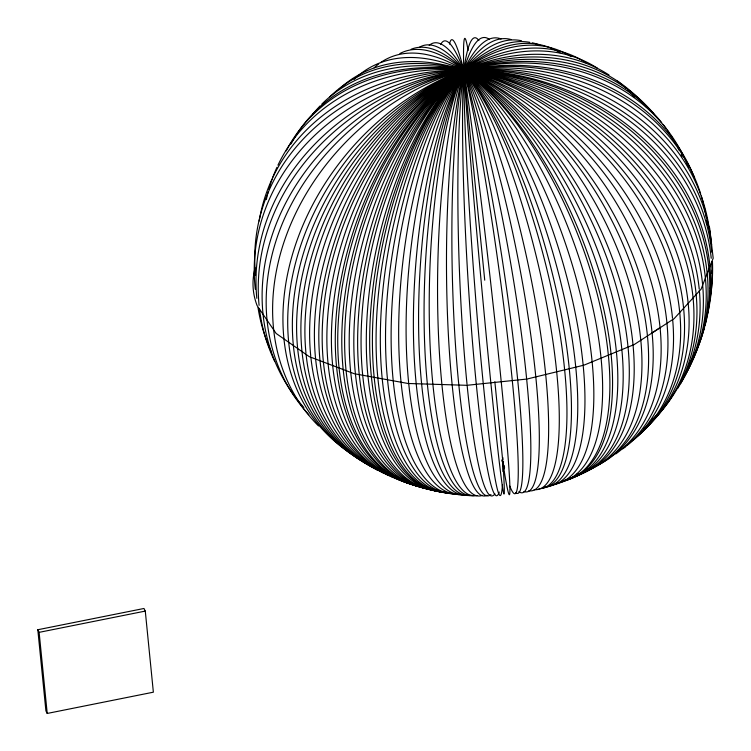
<?xml version="1.0" encoding="UTF-8"?>
<svg xmlns="http://www.w3.org/2000/svg" width="751" height="751" viewBox="0 0 751 751"><rect width="100%" height="100%" fill="white"/><g stroke="black" fill="none" stroke-linecap="round" stroke-linejoin="round"><path stroke-width="1.13" d="M652.121 332.918L660.026 327.652M37.813 629.742L143.967 608.479L145.281 611.089L153.364 692.187L47.219 713.45L45.905 710.84L37.813 629.742L39.127 632.351L47.219 713.45M39.127 632.351L145.281 611.089M706.334 223.009L709.629 227.825L713.187 258.213L701.077 289.182L674.145 318.631L634.21 344.54L583.996 365.146L526.92 379.058L466.887 385.31L407.971 383.479L354.2 373.707L309.234 356.641L276.133 333.453L257.161 305.713A231.233 117.184 -5.7 0 1 255.096 267.863M468.136 50.561A229.252 7.116 85.4 0 0 463.78 70.115L484.733 280.198M494.853 381.733L503.001 463.433A229.252 10.101 85.8 0 1 502.935 471.572M308.905 414.759A229.252 190.153 -34.9 0 1 381.865 105.919A229.252 190.153 -34.9 0 1 688.592 167.435M364.883 462.616A229.252 169.726 -55.3 0 1 299.987 265.694A229.252 169.726 -55.3 0 1 463.78 70.115A229.252 39.634 -89.8 0 1 489.286 39.352M425.01 486.46A229.252 137.743 -69.5 0 1 332.721 311.271A229.252 137.743 -69.5 0 1 463.78 70.115A229.252 58.4 -86.8 0 1 501.105 38.958M449.783 493.097A229.252 96.381 -79.9 0 1 380.579 324.085A229.252 96.381 -79.9 0 1 463.78 70.115A229.252 90.805 -81 0 1 521.56 40.779M449.52 44.084A229.252 15.18 82.1 0 1 463.78 70.115A229.252 53.847 76.1 0 1 550.042 322.968A229.252 53.847 76.1 0 1 534.139 489.68M429.187 45.417A229.252 45.276 77.5 0 1 463.78 70.115A229.252 172.542 42.1 0 1 666.015 227.159A229.252 172.542 42.1 0 1 639.486 433.825M526.676 379.33A229.252 27.496 80.2 0 1 518.866 491.708M504.588 467.422A229.252 27.496 80.2 0 1 501.95 460.663M440.63 44.581A229.252 27.496 80.2 0 1 483.86 135.565A229.252 27.496 80.2 0 1 526.554 378.091M504.409 468.812A229.252 15.067 82.1 0 1 503.001 463.433A229.252 15.18 82.1 0 1 502.053 459.64M502.823 457.519A229.252 7.116 85.4 0 1 502.888 459.546M502.945 461.518A229.252 7.116 85.4 0 1 503.001 463.433A229.252 16.128 86.7 0 1 502.823 466.268M494.918 493.895A229.252 24.088 87.9 0 1 467.15 385.535M467.028 384.296A229.252 24.088 87.9 0 1 458.701 138.184A229.252 24.088 87.9 0 1 478.894 40.592M503.264 461.499A229.252 24.088 87.9 0 1 503.001 463.433A229.252 19.751 81.4 0 0 504.259 467.479M503.545 461.555A229.252 39.634 -89.8 0 1 503.001 463.433A229.252 3.539 84.8 0 1 490.835 382.775A229.252 3.539 84.8 0 1 463.78 70.115A229.252 61.263 74.9 0 0 419.537 47.2M399.889 53.546A229.252 89.932 69.8 0 1 463.78 70.115A229.252 15.067 82.1 0 1 509.469 353.674A229.252 15.067 82.1 0 1 509.807 486.113M502.475 484.47A229.252 10.101 85.8 0 1 481.044 360.621A229.252 10.101 85.8 0 1 463.78 70.115A229.252 106.389 -77.8 0 1 529.887 42.319M380.569 62.615A229.252 109.571 65.7 0 1 463.78 70.115A229.252 5.464 83.5 0 1 501.227 381.715A229.252 5.464 83.5 0 1 503.001 463.433M499.237 492.065A229.252 16.128 86.7 0 1 472.877 346.774A229.252 16.128 86.7 0 1 463.78 70.115A229.252 129.726 -71.9 0 1 571.154 56.635M354.19 79.371A229.252 130.834 60.2 0 1 463.78 70.115A229.252 19.751 81.4 0 1 512.604 334.27A229.252 19.751 81.4 0 1 515.655 492.665M465.038 494.806A229.252 74.039 -84.1 0 1 408.741 383.723M408.619 382.484A229.252 74.039 -84.1 0 1 431.891 144.38A229.252 74.039 -84.1 0 1 511.262 39.596M411.173 49.275A229.252 77.212 72.2 0 1 558.387 247.821A229.252 77.212 72.2 0 1 548.239 486.132M374.176 67.778A229.252 109.571 65.7 0 1 378.673 63.985M338.964 89.35A229.252 149.261 54 0 1 463.78 70.115A229.252 144.154 -67.3 0 1 586.353 62.943M625.658 446.469A229.252 157.832 50.4 0 1 623.809 447.831M329.924 96.785A229.252 157.832 50.4 0 1 533.022 101.704A229.252 157.832 50.4 0 1 672.511 318.189M672.633 319.4A229.252 157.832 50.4 0 1 627.47 445.071M312.454 114.612A229.252 167.539 45.3 0 1 320.104 105.882M321.719 104.229A229.252 167.539 45.3 0 1 463.78 70.115A229.252 167.745 -56.6 0 1 609.014 75.006M291.088 143.882A229.252 176.447 39.2 0 1 463.78 70.115A229.252 175.734 -51.1 0 1 646.142 106.82M286.234 150.867A229.252 180.634 35.5 0 1 463.78 70.115A229.252 181.92 -45.6 0 1 653.792 113.823M266.333 199.606A229.252 187.13 28.1 0 1 268.248 191.627M268.867 189.355A229.252 187.13 28.1 0 1 272.097 179.264M272.904 177.058A229.252 187.13 28.1 0 1 276.959 167.295M277.945 165.182A229.252 187.13 28.1 0 1 463.78 70.115A229.252 186.924 -39.8 0 1 661.659 122.638M259.179 221.001A229.252 193.354 17 0 1 463.78 70.115A229.252 194.218 -26.1 0 1 694.553 177.865M711.535 261.77A229.252 196.161 7.9 0 1 707.526 314.002M255.565 275.26A229.252 196.161 7.9 0 1 463.78 70.115A229.252 189.468 24.7 0 1 666.597 179.095A229.252 189.468 24.7 0 1 684.292 376.673M303.826 407.436A229.252 193.082 -29 0 1 282.16 210.196A229.252 193.082 -29 0 1 463.78 70.115A229.252 196.161 7.9 0 1 711.225 258.288M255.312 289.266A229.252 197.588 -3.2 0 1 463.78 70.115A229.252 197.156 -13.5 0 1 710.371 238.302M270.998 351.29A229.252 197.053 -14.3 0 1 258.015 307.6M256.833 298.335A229.252 197.053 -14.3 0 1 463.78 70.115A229.252 180.137 36 0 1 672.37 216.297A229.252 180.137 36 0 1 647.634 424.803M701.321 196.049A229.252 195.711 -21.2 0 1 703.218 202.826M703.781 205.098A229.252 195.711 -21.2 0 1 706.334 217.743M706.691 220.062A229.252 195.711 -21.2 0 1 707.17 223.535M274.669 361.287A229.252 195.711 -21.2 0 1 259.48 308.858M259.095 305.385A229.252 195.711 -21.2 0 1 443.841 74.349A229.252 195.711 -21.2 0 1 700.636 193.814M532.168 42.769A229.252 106.389 -77.8 0 1 539.997 45.182M436.331 490.093A229.252 118.94 -74.8 0 1 355.43 373.998M355.307 372.787A229.252 118.94 -74.8 0 1 416.261 125.661A229.252 118.94 -74.8 0 1 560.096 52.748M310.726 355.871A229.252 155.739 -62.7 0 1 402.517 115.804A229.252 155.739 -62.7 0 1 597.42 68.2M378.213 470.473A229.252 155.739 -62.7 0 1 310.848 357.082M617.51 81.061A229.252 167.745 -56.6 0 1 626.362 88.646M628.043 90.261A229.252 167.745 -56.6 0 1 630.511 92.748M632.126 94.438A229.252 167.745 -56.6 0 1 634.473 97.029M663.086 124.469A229.252 186.924 -39.8 0 1 665.884 128.205M667.245 130.111A229.252 186.924 -39.8 0 1 669.225 133.011M671.15 135.969A229.252 186.924 -39.8 0 1 673.009 138.973M674.792 142.014A229.252 186.924 -39.8 0 1 676.51 145.093M678.162 148.219A229.252 186.924 -39.8 0 1 679.214 150.313M681.232 154.556A229.252 186.924 -39.8 0 1 682.19 156.696M367.896 464.616A229.252 166.328 -57.4 0 1 303.911 268.342A229.252 166.328 -57.4 0 1 463.78 70.115A229.252 197.626 -5 0 1 711.582 244.723M358.161 457.519A229.252 177.255 -49.9 0 1 291.21 258.926A229.252 177.255 -49.9 0 1 463.78 70.115A229.252 177.217 38.6 0 1 670.211 221.179A229.252 177.217 38.6 0 1 643.795 429.065M318.508 425.939A229.252 185.3 -41.9 0 1 289.454 227.356A229.252 185.3 -41.9 0 1 463.78 70.115A229.252 197.147 2.2 0 1 711.76 252.214M419.189 484.461A229.252 145.412 -66.9 0 1 415.716 483.982M393.374 477.608A229.252 145.412 -66.9 0 1 326.591 287.06A229.252 145.412 -66.9 0 1 463.78 70.115A229.252 168.186 44.9 0 1 661.481 231.073A229.252 168.186 44.9 0 1 637.055 436.556M428.201 487.606A229.252 132.458 -71.1 0 1 338.898 313.477A229.252 132.458 -71.1 0 1 463.78 70.115A229.252 164.497 47 0 1 658.477 235.945A229.252 164.497 47 0 1 632.567 440.612M444.357 492.036A229.252 105.516 -78 0 1 370.093 322.029A229.252 105.516 -78 0 1 463.78 70.115A229.252 186.52 29 0 1 702.504 283.521M457.378 493.914A229.252 87.078 -81.7 0 1 391.177 328.384A229.252 87.078 -81.7 0 1 463.78 70.115A229.252 183.235 32.9 0 1 699.219 288.994M471.421 495.303A229.252 62.99 -86 0 1 418.692 332.083A229.252 62.99 -86 0 1 463.78 70.115A229.252 152.669 52.7 0 1 647.071 246.882A229.252 152.669 52.7 0 1 622.645 448.891M487.136 495.266A229.252 36.902 89.8 0 1 448.488 336.833A229.252 36.902 89.8 0 1 463.78 70.115A229.252 146.314 55.1 0 1 641.392 253.425A229.252 146.314 55.1 0 1 615.82 453.904M362.564 460.757A229.252 173.462 -52.8 0 1 295.472 263.197A229.252 173.462 -52.8 0 1 463.78 70.115A229.252 35.532 79 0 1 530.009 329.501A229.252 35.532 79 0 1 523.916 491.576M482.405 495.322A229.252 45.623 -88.8 0 1 438.546 336.204A229.252 45.623 -88.8 0 1 463.78 70.115A229.252 194.34 14.3 0 1 705.048 325.305M476.979 495.557A229.252 53.377 -87.6 0 1 429.638 333.134A229.252 53.377 -87.6 0 1 463.78 70.115A229.252 139.076 57.7 0 1 641.288 279.757A229.252 139.076 57.7 0 1 584.738 470.154M712.436 261.536A229.252 197.147 2.2 0 1 709.057 303.611M712.22 270.003A229.252 197.626 -5 0 1 712.014 273.477M710.981 283.859A229.252 197.626 -5 0 1 710.324 288.44M371.97 467.028A229.252 162.854 -59.3 0 1 307.722 271.599A229.252 162.854 -59.3 0 1 463.78 70.115A229.252 44.243 77.7 0 1 539.528 326.319A229.252 44.243 77.7 0 1 528.788 490.778M383.705 473.214A229.252 151.815 -64.4 0 1 319.954 280.179A229.252 151.815 -64.4 0 1 463.78 70.115A229.252 64.943 74.3 0 1 561.241 314.125A229.252 64.943 74.3 0 1 543.302 487.943M388.802 475.599A229.252 148.172 -65.8 0 1 323.794 283.775A229.252 148.172 -65.8 0 1 463.78 70.115A229.252 85.145 70.7 0 1 583.874 309.834A229.252 85.145 70.7 0 1 552.614 484.686M401.118 480.724A229.252 141.498 -68.2 0 1 330.449 292.73A229.252 141.498 -68.2 0 1 463.78 70.115A229.252 93.152 69.2 0 1 592.548 306.417A229.252 93.152 69.2 0 1 557.12 483.081M305.986 353.336A229.252 159.588 -60.9 0 1 463.78 70.115A229.252 128.75 60.8 0 1 630.812 288.027A229.252 128.75 60.8 0 1 576.928 474.088M425.779 487.061A229.252 134.523 -70.5 0 1 336.579 311.712A229.252 134.523 -70.5 0 1 463.78 70.115A229.252 134.804 59 0 1 636.764 282.545A229.252 134.804 59 0 1 582.391 471.59M430.248 488.281A229.252 129.078 -72.1 0 1 342.841 314.791A229.252 129.078 -72.1 0 1 463.78 70.115A229.252 121.671 62.7 0 1 622.748 290.346A229.252 121.671 62.7 0 1 575.135 475.636M431.675 488.741A229.252 126.694 -72.8 0 1 345.601 315.664A229.252 126.694 -72.8 0 1 463.78 70.115A229.252 102.042 67.3 0 1 601.626 300.165A229.252 102.042 67.3 0 1 564.208 480.715M438.265 490.6A229.252 115.72 -75.6 0 1 358.321 319.269A229.252 115.72 -75.6 0 1 463.78 70.115A229.252 111.711 65.2 0 1 612.056 295.575A229.252 111.711 65.2 0 1 569.605 478.34M665.433 405.484A229.252 183.235 32.9 0 1 649.868 421.546M699.331 290.177A229.252 183.235 32.9 0 1 677.74 388.342M702.617 284.704A229.252 186.52 29 0 1 680.603 383.573M704.438 327.53A229.252 194.34 14.3 0 1 689.287 363.925M440.002 491.032A229.252 112.819 -76.3 0 1 361.672 320.104A229.252 112.819 -76.3 0 1 463.78 70.115A229.252 193.232 17.2 0 1 688.46 366.845M442.658 491.661A229.252 108.36 -77.3 0 1 366.807 321.306A229.252 108.36 -77.3 0 1 463.78 70.115A229.252 191.43 21.2 0 1 687.043 370.91M377.96 470.229A229.252 159.588 -60.9 0 1 306.108 354.547M421.574 485.456A229.252 141.498 -68.2 0 1 403.315 481.485M433.994 489.436A229.252 122.835 -73.8 0 1 350.755 372.684M350.633 371.473A229.252 122.835 -73.8 0 1 463.78 70.115A229.252 117.175 63.8 0 1 617.932 292.777A229.252 117.175 63.8 0 1 572.647 476.885M445.747 492.327A229.252 103.169 -78.5 0 1 372.787 322.592A229.252 103.169 -78.5 0 1 463.78 70.115A229.252 106.849 66.3 0 1 607.343 300.053A229.252 106.849 66.3 0 1 564.771 480.011M447.624 492.694A229.252 100.024 -79.1 0 1 376.401 323.305A229.252 100.024 -79.1 0 1 463.78 70.115A229.252 99.611 67.8 0 1 599.523 303.451A229.252 99.611 67.8 0 1 560.79 481.682M454.533 493.501A229.252 91.913 -80.8 0 1 385.639 327.427A229.252 91.913 -80.8 0 1 463.78 70.115A229.252 70.613 73.3 0 1 568.056 315.429A229.252 70.613 73.3 0 1 544.466 487.258M461.274 494.402A229.252 80.545 -83 0 1 398.668 329.651A229.252 80.545 -83 0 1 463.78 70.115A229.252 60.887 75 0 1 557.439 318.856A229.252 60.887 75 0 1 539.002 488.751M468.737 495.125A229.252 67.618 -85.2 0 1 413.425 331.491A229.252 67.618 -85.2 0 1 463.78 70.115A229.252 31.213 88.9 0 0 455.144 340.015A229.252 31.213 88.9 0 0 490.985 494.58M474.275 495.453A229.252 58.062 -86.8 0 1 424.306 332.646A229.252 58.062 -86.8 0 1 463.78 70.115"/></g></svg>
